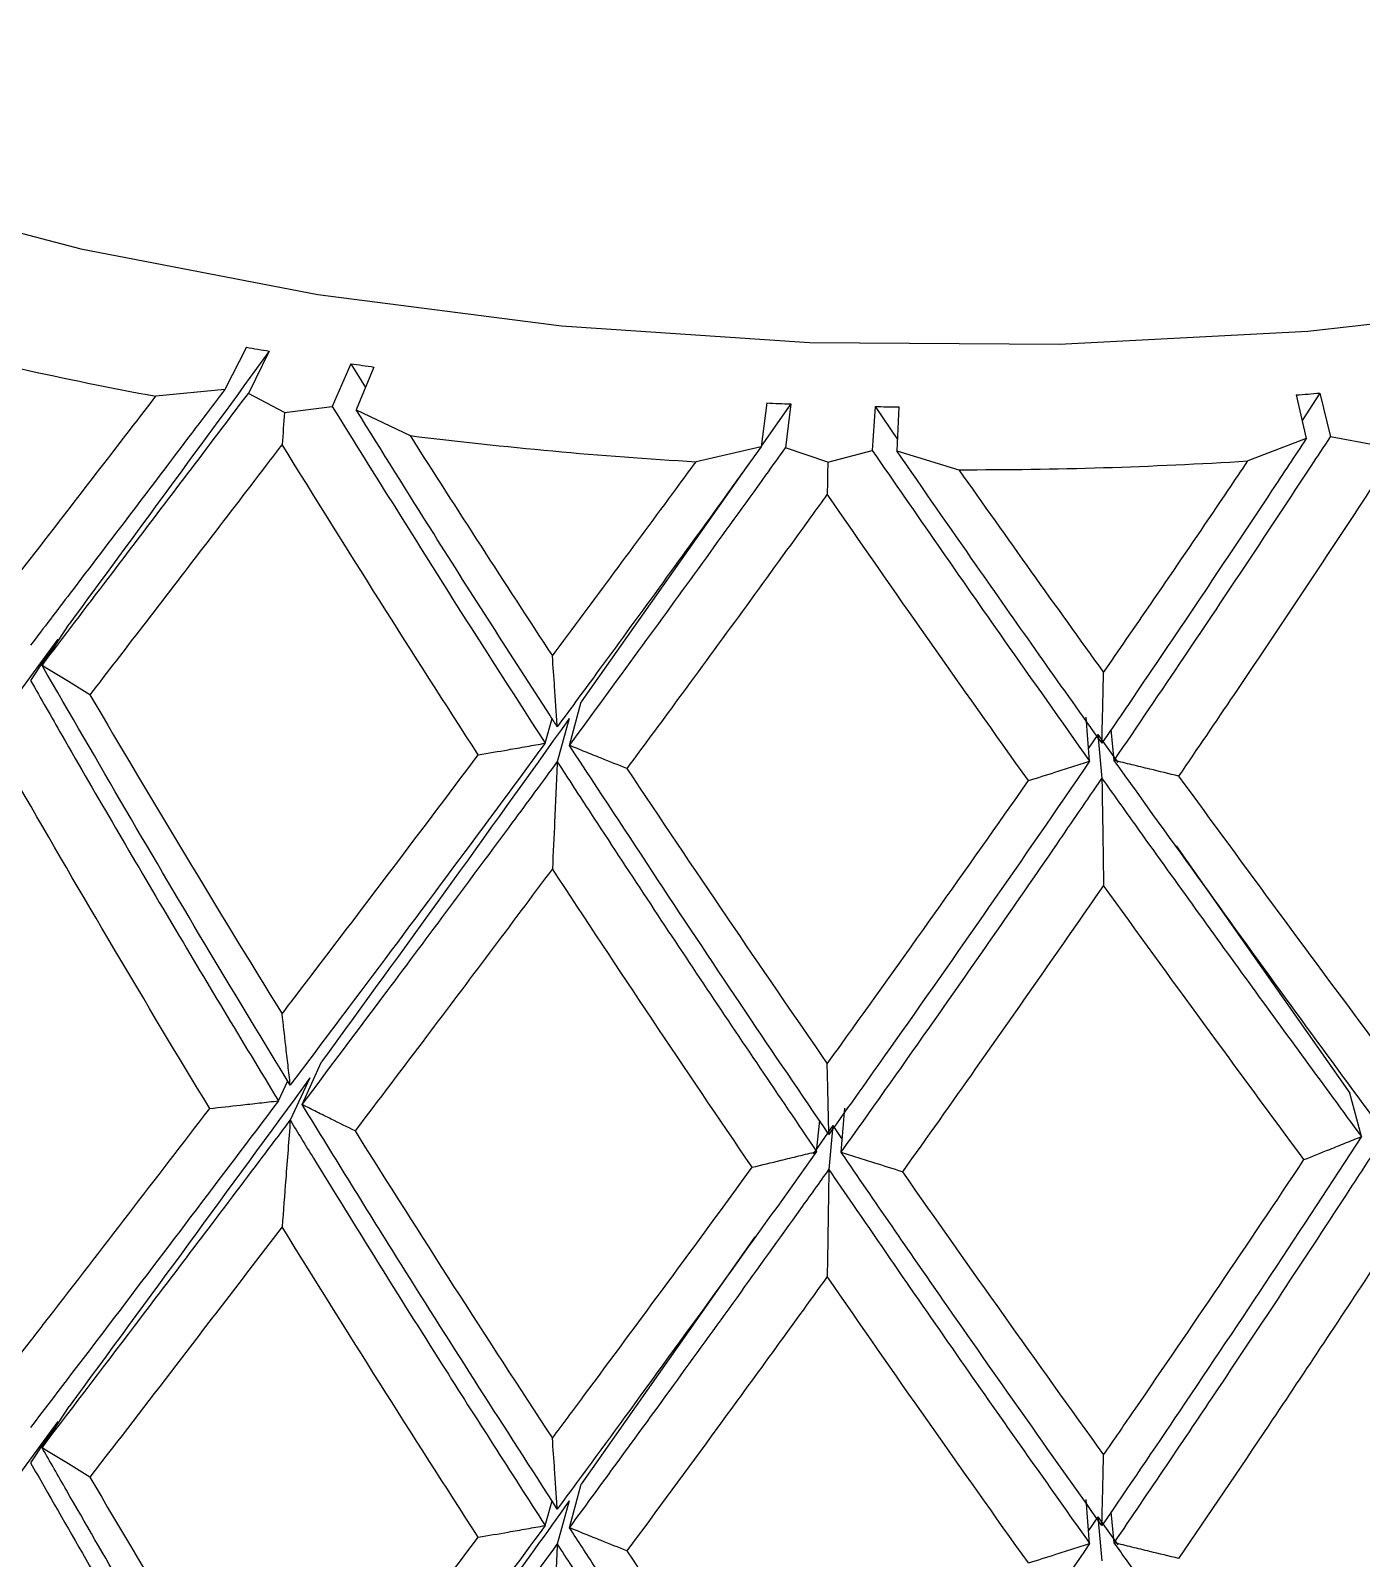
# Model space of a CAD drawing. Extents: x 0 to 8.27, y -9.61 to 0.
# Drawn here: x 2.1043 to 2.166, y -6.379 to -6.3081 of the extents above; entities that cross this region are included whole.
import ezdxf

# ---------------------------------------------------------------- set-up
doc = ezdxf.new("R2010")
doc.units = 0
doc.header["$LTSCALE"] = 0.5
doc.header["$MEASUREMENT"] = 0
doc.layers.add('Dimension', color=10, linetype='CONTINUOUS')
doc.layers.add('Mounting', color=4, linetype='CONTINUOUS')

msp = doc.modelspace()

# ---------------------------------------------------------------- linework, layer by layer
at = {"layer": 'Dimension', "transparency": 16777216}
msp.add_open_spline([(0.3163298756698794, -6.309225411673758), (1.642155090394425, -6.574390454618758), (1.774737611867039, -7.237303061981144), (2.039902654812039, -8.563128276705804), (2.172485176284653, -9.226040884068304), (3.498310391009426, -9.491205927013077)], degree=3, knots=[0, 0, 0, 0, 1, 1, 2, 2, 2, 2], dxfattribs=at)
at = {"layer": 'Mounting', "linetype": 'Continuous', "lineweight": 25, "transparency": 16777216}
for p, q in [((2.11430850395729, -6.322804206231972), (2.113304243364126, -6.324762127659248)), ((2.11537196198671, -6.322982847659425), (2.114399715186181, -6.32494614654717)), ((2.119151814113337, -6.323567529459972), (2.118293353581947, -6.325548429237635)), ((2.119151814113337, -6.323567529459972), (2.119831388293477, -6.324671888025243)), ((2.120227520561883, -6.323719782072082), (2.119401441559802, -6.325705267220307)), ((2.113304274659839, -6.324762133059942), (2.110106157348554, -6.325075340761025)), ((2.116078804888019, -6.325824082843944), (2.114399722159504, -6.324946148136455)), ((2.163017522112312, -6.325014366482826), (2.163479567069515, -6.327038821179819)), ((2.164114903839362, -6.32492785927797), (2.163288212007245, -6.326200397020777)), ((2.164114903839362, -6.32492785927797), (2.16460998362092, -6.326949709560942)), ((2.116078804888019, -6.325824082843944), (2.118293346166155, -6.325548428601103)), ((2.119401410590143, -6.325705261018577), (2.121899786146258, -6.326899623799243)), ((2.138461815955651, -6.325387005535838), (2.138184651427736, -6.327422677923771)), ((2.139566373056567, -6.325434101813748), (2.138189171570701, -6.327389479120704)), ((2.139566373056567, -6.325434101813748), (2.13932245944963, -6.327471191700731)), ((2.143474201036696, -6.325552330675627), (2.143347926202722, -6.327592979649232)), ((2.143474201036696, -6.325552330675627), (2.144512562031395, -6.327080257606546)), ((2.144581234897913, -6.325572144682262), (2.14448828541228, -6.327613392236451)), ((2.16347959946458, -6.327038818765338), (2.160778649066032, -6.328075879186478)), ((2.166762468048063, -6.327357487606939), (2.164609991111064, -6.326949709375405)), ((2.138184683984463, -6.32742267945013), (2.135169255788668, -6.328112896407895)), ((2.141281046336843, -6.328128410575339), (2.139322466842913, -6.327471192418209)), ((2.141281046336843, -6.328128410575339), (2.143347918719627, -6.327592979916624)), ((2.144488252886021, -6.327613389887453), (2.147362185844912, -6.328481785788533)), ((2.137605765831921, -6.32821780987296), (2.129834980275945, -6.339250921505929)), ((2.104826135986485, -6.337555244690286), (2.106079013244397, -6.335644187447194)), ((2.105560539604966, -6.336348101236915), (2.101725323770751, -6.34155478862521)), ((2.105561624158526, -6.336346769825802), (2.104293089321544, -6.338254501398062)), ((2.129298174976356, -6.341269397738067), (2.129835401524559, -6.339249725260053)), ((2.128171313177944, -6.341166369924046), (2.128494312000129, -6.340023961151012)), ((2.12928827386574, -6.340016897600314), (2.128734534144058, -6.342035196380372)), ((2.153433760304068, -6.341999609496717), (2.153265174867528, -6.339958578221392)), ((2.153818239087485, -6.340760501650259), (2.153384328606506, -6.341401149432606)), ((2.153818245539895, -6.340759036365846), (2.15400350201682, -6.342799693008025)), ((2.153818529164909, -6.340760492874089), (2.15473698430489, -6.342067958619275)), ((2.154573103207412, -6.341965134471359), (2.154431003840244, -6.34052937301356)), ((2.157449671745979, -6.34592960166696), (2.16550277929079, -6.357393593533622)), ((2.116893554014695, -6.357924960071038), (2.11779411815516, -6.355947491232193)), ((2.115791503725831, -6.357754532694791), (2.116228163905106, -6.356831191836356)), ((2.117258878482716, -6.356682016962161), (2.116342190383392, -6.35865699134694)), ((2.166039660718724, -6.359411884124476), (2.165502076085176, -6.357390865300196)), ((2.14190405659312, -6.360142051200448), (2.142072750652204, -6.358099704710291)), ((2.141519478561548, -6.358902974025106), (2.140600994771575, -6.36021048093459)), ((2.140764708878777, -6.360107621507716), (2.140907111825271, -6.35866879261004)), ((2.141519678480307, -6.358900264178821), (2.141334314423119, -6.360942106000827)), ((2.141519390256661, -6.358902971353466), (2.141953465823207, -6.359543863116066)), ((2.137896827848834, -6.364059995727182), (2.129835065742526, -6.375536311120975)), ((2.104826112950121, -6.373840307150651), (2.106078684425682, -6.371929716175707)), ((2.105560767776495, -6.372633300965724), (2.10171665517575, -6.377852066644088)), ((2.105561155810591, -6.372632512818647), (2.104293072524996, -6.374539565453112)), ((2.129298165098334, -6.377554462195455), (2.129835260529006, -6.375535282494745)), ((2.15343376065627, -6.37828464108167), (2.153265219112853, -6.376244141060447)), ((2.128171311987188, -6.377451401458124), (2.12849479603139, -6.376307276465461)), ((2.129288069422927, -6.376302681415034), (2.128734526812167, -6.378320261899368)), ((2.154573106919742, -6.37825019930289), (2.154430701829114, -6.37681134875799)), ((2.15381848315721, -6.377045643432091), (2.153384363579534, -6.377686600172062)), ((2.153818285095184, -6.377045649424296), (2.154735154052304, -6.378350857538514)), ((2.153818313937307, -6.377044828435139), (2.154003504469728, -6.379084758823062))]:
    msp.add_line(p, q, dxfattribs=at)
at = {"layer": 'Mounting', "linetype": 'Continuous', "lineweight": 25, "transparency": 16777216, "flags": 128}
msp.add_lwpolyline([(2.068119396384162, -6.303687218876227), (2.076720378933686, -6.308165665652943), (2.086073433554674, -6.312109845018817), (2.096079415541425, -6.315477947691299), (2.106632258995631, -6.31823427094411), (2.117620101151459, -6.320349597065267), (2.128926468148364, -6.321801503071462), (2.140431509684021, -6.322574598397971), (2.152013269455637, -6.322660688041871), (2.163548977928457, -6.322058859431699), (2.174916353722864, -6.320775492100317), (2.185994899827818, -6.318824190060688), (2.196667180898402, -6.316225637599921), (2.206820068100313, -6.313007380020501), (2.216345938303647, -6.309203531653445), (2.225143814914389, -6.304854414237745), (2.233120438251461, -6.300006129499813), (2.2401912541238, -6.294710070464014), (2.246281310123749, -6.289022376673749), (2.251326050142524, -6.283003339097938), (2.255271998681309, -6.276716761032496), (2.25807732770383, -6.270229281768586), (2.259712300024347, -6.263609670200474), (2.260168909267549, -6.257764262586186)], dxfattribs=at)
at = {"layer": 'Mounting', "linetype": 'Continuous', "lineweight": 25, "transparency": 16777216}
for centre, radius, start, end in [((2.14392914072252, -6.142754881795831), 0.1854312376719492, 255.5200272517997, 259.4903133633817), ((2.145960357682014, -6.137634446898339), 0.1878554753417816, 260.2999377327566, 260.6288365346421), ((2.146611200376327, -6.133435643564319), 0.1921045338563941, 261.7820034980775, 262.1060344077771), ((2.147862888087246, -6.125767569043767), 0.1998222941069857, 274.3495202176523, 274.6651530685469), ((2.147637627105468, -6.123161361484442), 0.2024337092044073, 267.4020362081748, 267.7149487203491), ((2.14766658906521, -6.122253861596384), 0.2033416918572226, 268.8186231807109, 269.1306034961767), ((2.147364325468033, -6.121566130030594), 0.2069064676696747, 262.9305293171529, 266.6210277657175), ((2.147677934828351, -6.11698759579803), 0.2114944255391573, 269.9144606730427, 273.5513772085331)]:
    msp.add_arc(centre, radius, start, end, dxfattribs=at)
for points in [[(2.11537196198671, -6.322982847659425), (2.112232945409886, -6.327278614055892), (2.109131944839845, -6.331498058144909), (2.106079100295318, -6.335644069225047)], [(2.116078814084375, -6.325824086088851), (2.11604063824845, -6.326318006446847), (2.116002225666961, -6.32681221908819), (2.115963576175517, -6.327306719790833)], [(2.125067000289135, -6.341709279254694), (2.122007683373539, -6.33697538836315), (2.118970269239497, -6.332174149226141), (2.115963575616178, -6.327306719855237)], [(2.121899786077819, -6.326899623460683), (2.124089958587064, -6.3303401179462), (2.12629306201822, -6.333745919443793), (2.128505782068913, -6.337116670865719)], [(2.141281056941779, -6.328128412618746), (2.141273337382898, -6.328625117697406), (2.1412655699514, -6.329122132328727), (2.141257754614315, -6.329619452302715)], [(2.147362185719857, -6.328481785461797), (2.149602480303628, -6.331653459657325), (2.151842928466721, -6.334789646957795), (2.154080159725908, -6.337890395877359)], [(2.150592820798209, -6.342903249296448), (2.147480949319942, -6.338543797627487), (2.144366246346834, -6.334115840555221), (2.14125775398017, -6.329619452439481)], [(2.107044615709327, -6.338921493491618), (2.109981131293097, -6.343919595997697), (2.112957007312815, -6.348853055174054), (2.115963605236828, -6.353720328859815)], [(2.129288274076742, -6.340016897304615), (2.125419931210871, -6.345437761304531), (2.121582235173463, -6.350747041699371), (2.117794098451867, -6.355947518281248)], [(2.131960251032268, -6.342339516945792), (2.135047211763293, -6.346972142716361), (2.138149391344285, -6.351536813538239), (2.141257784603766, -6.356033057788743)], [(2.15756243009875, -6.342692352637975), (2.160664920979997, -6.346949431058299), (2.163757823989016, -6.351138212868072), (2.166832160882421, -6.355259317595475)], [(2.112605710351289, -6.358107074483762), (2.10962330312006, -6.353190579687514), (2.106674870867863, -6.348208432410267), (2.103768972341157, -6.34316231621289)], [(2.137775499376602, -6.360834833964297), (2.13467302997762, -6.356287541391218), (2.13158014820894, -6.351671953158977), (2.128505832127047, -6.346988688776598)], [(2.16337767788761, -6.360481984843197), (2.160290739121336, -6.356310236984307), (2.157188581610825, -6.352070535136129), (2.154080210338378, -6.347762407679959)], [(2.117258878395859, -6.356682017081589), (2.113475367395239, -6.361872364731987), (2.109742309296706, -6.366954034553821), (2.106078617896372, -6.371929806531277)], [(2.119347106825643, -6.359149877230031), (2.122375435507792, -6.363967523130547), (2.125431204361774, -6.368718504628639), (2.128505542927741, -6.373401809276849)], [(2.144745142245682, -6.361045714140111), (2.147856916715881, -6.365490806927134), (2.150971522364188, -6.369867398585932), (2.154079917935377, -6.374175563469173)], [(2.125066730986617, -6.377994365251418), (2.122007474943956, -6.373260562614853), (2.118970121090314, -6.368459414385818), (2.115963486636218, -6.363592078516028)], [(2.150592546869319, -6.379188368253942), (2.147480735836979, -6.374828997478851), (2.14436609368542, -6.370401123966751), (2.14125766198751, -6.365904822080886)], [(2.107044373428579, -6.375206583824642), (2.109980964063851, -6.380204821309114), (2.112956917440187, -6.385138412110329), (2.115963594348131, -6.390005813940085)], [(2.131959996338963, -6.378624637432885), (2.135047037404519, -6.383257388753798), (2.138149298367324, -6.387822181568929), (2.141257773346496, -6.392318544212792)]]:
    msp.add_open_spline(points, degree=3, dxfattribs=at)
for points, knots in [([(2.10376883423416, -6.333290319603513), (2.105573056047177, -6.330956694413196), (2.107395665029543, -6.328596220521824), (2.109524027723381, -6.325831856481152), (2.109814926975076, -6.325453896690981), (2.110106155628245, -6.325075342997131)], [0.001208963695116868, 0.001208963695116868, 0.001208963695116868, 0.001208963695116868, 0.001503074287481274, 0.001503074287481274, 0.001549572798624512, 0.001549572798624512, 0.001549572798624512, 0.001549572798624512]), ([(2.113304273324928, -6.324762135053781), (2.112788577864393, -6.325443801539215), (2.112273830687599, -6.326123547758918), (2.109868827068766, -6.329297194065013), (2.107992805600787, -6.331764683320834), (2.105519428888073, -6.33501258349235), (2.104905275851678, -6.335818541655946), (2.104293147048537, -6.336621457791743)], [0.001172730824359651, 0.001172730824359651, 0.001172730824359651, 0.001172730824359651, 0.001255462206260106, 0.001255462206260106, 0.001560036396495508, 0.001560036396495508, 0.001661073516207033, 0.001661073516207033, 0.001661073516207033, 0.001661073516207033]), ([(2.104826136560604, -6.337555286974172), (2.105841748656047, -6.336222825838085), (2.106862185528115, -6.334882906112732), (2.109752558054169, -6.331082690203282), (2.111633239537895, -6.328604791980744), (2.113817719118259, -6.325716308115823), (2.114108570428442, -6.325331537142453), (2.114399720398268, -6.324946150468001)], [0.005047594040414502, 0.005047594040414502, 0.005047594040414502, 0.005047594040414502, 0.005214926679320327, 0.005214926679320327, 0.005519500869555729, 0.005519500869555729, 0.005566222870637731, 0.005566222870637731, 0.005566222870637731, 0.005566222870637731]), ([(2.118293353404823, -6.325548429646567), (2.12027343415204, -6.328731206684431), (2.123546644782181, -6.333992557590243), (2.126861671635396, -6.339134841355637), (2.12817132163056, -6.341166376002768)], [0, 0, 0, 0, 0.6049353283685179, 1, 1, 1, 1]), ([(2.128734531932167, -6.340402107456832), (2.128621663268603, -6.340228122673004), (2.126701461350166, -6.337268169882229), (2.123578743540037, -6.332397825711375), (2.120598400475245, -6.327622942464806), (2.119401442310135, -6.325705265416779)], [0, 0, 0, 0, 0.0360230610651113, 0.612849915884566, 0.9999999999999999, 0.9999999999999999, 0.9999999999999999, 0.9999999999999999]), ([(2.115963576175517, -6.327306719790833), (2.115718276557999, -6.32762793360893), (2.115473177672555, -6.327948712507457), (2.113301693547982, -6.33078934479493), (2.111387620061322, -6.333282821501363), (2.108670875086062, -6.336812337773146), (2.107856272571297, -6.337869293269584), (2.107044462137054, -6.338921566112269)], [0.005083892301324369, 0.005083892301324369, 0.005083892301324369, 0.005083892301324369, 0.005122606385453741, 0.005122606385453741, 0.005427180575689142, 0.005427180575689142, 0.005558214953685101, 0.005558214953685101, 0.005558214953685101, 0.005558214953685101]), ([(2.163479598048269, -6.327038821096714), (2.162946378840815, -6.327849196010781), (2.16241261946854, -6.328657600580406), (2.159911645712072, -6.332433241174833), (2.157940064596659, -6.335372855473558), (2.155312980058142, -6.339246614328424), (2.154658352578252, -6.3402082598435), (2.15400357020664, -6.34116663395087)], [0.001172730824359651, 0.001172730824359651, 0.001172730824359651, 0.001172730824359651, 0.001255462206260106, 0.001255462206260106, 0.001560036396495508, 0.001560036396495508, 0.001661073516207025, 0.001661073516207025, 0.001661073516207025, 0.001661073516207025]), ([(2.154573119309788, -6.341965174708882), (2.155657265987628, -6.340375059961438), (2.156740208811215, -6.338777042314625), (2.159789826396917, -6.334247952248965), (2.161753290537462, -6.331298353174127), (2.164010150822122, -6.327864888966467), (2.164310156745813, -6.327407616093403), (2.164609989297077, -6.326949712145726)], [0.005047594040414509, 0.005047594040414509, 0.005047594040414509, 0.005047594040414509, 0.005214926679320327, 0.005214926679320327, 0.005519500869555729, 0.005519500869555729, 0.00556622287063773, 0.00556622287063773, 0.00556622287063773, 0.00556622287063773]), ([(2.138184682578384, -6.327422681610294), (2.137648508555429, -6.328168170680037), (2.137112543150778, -6.328911669288622), (2.134604753236744, -6.332383401226473), (2.132637973079881, -6.335084053944563), (2.130030768784962, -6.338640220317068), (2.129382205871224, -6.339522794255224), (2.128734598508998, -6.340402145366049)], [0.001172730824359652, 0.001172730824359652, 0.001172730824359652, 0.001172730824359652, 0.001255462206260106, 0.001255462206260106, 0.001560036396495508, 0.001560036396495508, 0.001661073516207056, 0.001661073516207056, 0.001661073516207056, 0.001661073516207056]), ([(2.129298183501049, -6.34126943946989), (2.130371517817565, -6.33981023070907), (2.131446703042201, -6.338343158309264), (2.134483049554518, -6.334183336449307), (2.136448062616608, -6.331472099235263), (2.138718343636327, -6.328313321062517), (2.139020372304202, -6.327892576869196), (2.139322465015283, -6.327471194967636)], [0.005047594040414487, 0.005047594040414487, 0.005047594040414487, 0.005047594040414487, 0.005214926679320327, 0.005214926679320327, 0.005519500869555729, 0.005519500869555729, 0.005566222870637729, 0.005566222870637729, 0.005566222870637729, 0.005566222870637729]), ([(2.143347926176574, -6.327592980070442), (2.14538223251472, -6.330532182632332), (2.148745081802389, -6.335390888057638), (2.152105990695162, -6.34012810686135), (2.153433767063433, -6.341999614652529)], [0, 0, 0, 0, 0.604935328368545, 1, 1, 1, 1]), ([(2.15400350275624, -6.341166604173729), (2.15388936045926, -6.341006393367017), (2.151947490581705, -6.338280773263698), (2.148774668404229, -6.33379241339599), (2.145716499776171, -6.329383919162062), (2.144488285496863, -6.327613390382332)], [0, 0, 0, 0, 0.03602306106505709, 0.6128499158845444, 1, 1, 1, 1]), ([(2.154080064086628, -6.337890445963232), (2.156010011064353, -6.335098614769883), (2.157939660801475, -6.332277715127582), (2.1601700800895, -6.328978501115834), (2.160474436613612, -6.328527499697081), (2.16077864726887, -6.32807588185414)], [0.001208963695116868, 0.001208963695116868, 0.001208963695116868, 0.001208963695116868, 0.00150307428748128, 0.00150307428748128, 0.001549572798624519, 0.001549572798624519, 0.001549572798624519, 0.001549572798624519]), ([(2.128505686771149, -6.337116709366448), (2.130414482942541, -6.334557795385869), (2.132332526148247, -6.331970355988453), (2.134560606030362, -6.328941663123707), (2.134864883102381, -6.328527590781839), (2.135169253990824, -6.328112898857391)], [0.001208963695116872, 0.001208963695116872, 0.001208963695116872, 0.001208963695116872, 0.0015030742874813, 0.0015030742874813, 0.001549572798624534, 0.001549572798624534, 0.001549572798624534, 0.001549572798624534]), ([(2.16683213127564, -6.328845715725485), (2.166581305190419, -6.329227807288525), (2.166330351683399, -6.32960945493641), (2.164104043249125, -6.332989724038036), (2.162121033397597, -6.335961397387329), (2.159276698351022, -6.340173293163552), (2.158419961271164, -6.341435332542908), (2.157562265691212, -6.342692464276745)], [0.005083892301324364, 0.005083892301324364, 0.005083892301324364, 0.005083892301324364, 0.005122606385453726, 0.005122606385453726, 0.005427180575689128, 0.005427180575689128, 0.005558214953685091, 0.005558214953685091, 0.005558214953685091, 0.005558214953685091]), ([(2.141257754614315, -6.329619452302715), (2.141004149891359, -6.32997093733308), (2.140750582642312, -6.330321972990525), (2.138502561712102, -6.333430760442063), (2.13651048846279, -6.336161244099792), (2.133667829534005, -6.340028079335518), (2.132813490376265, -6.341186298507971), (2.131960088490558, -6.342339608746776)], [0.005083892301324338, 0.005083892301324338, 0.005083892301324338, 0.005083892301324338, 0.005122606385453675, 0.005122606385453675, 0.005427180575689076, 0.005427180575689076, 0.005558214953685066, 0.005558214953685066, 0.005558214953685066, 0.005558214953685066]), ([(2.128734531831668, -6.340402235903746), (2.128713857799511, -6.340096915501924), (2.128693063700183, -6.339792209823933), (2.128672149078938, -6.339488124565143), (2.128651234457237, -6.339184039302033), (2.128630199256548, -6.338880573625708), (2.128609043027126, -6.33857773325132), (2.128574906874945, -6.33808909206288), (2.128540455545789, -6.337602075350894), (2.12850568676933, -6.337116709368836)], [0, 0, 0, 0, 3.69244921576141e-05, 3.69244921576141e-05, 3.69244921576141e-05, 7.384898518655442e-05, 7.384898518655442e-05, 7.384898518655442e-05, 0.0001334277934832271, 0.0001334277934832271, 0.0001334277934832271, 0.0001334277934832271]), ([(2.107044414128922, -6.338921536855985), (2.106711168274813, -6.338718451484844), (2.106378751472874, -6.338514911240615), (2.106047169695756, -6.338310919300959), (2.105843027162535, -6.338185329072068), (2.105639200571176, -6.338059567285079), (2.105435691309793, -6.337933634687026), (2.105232180328102, -6.337807701024637), (2.105028986251881, -6.337681596281975), (2.104826110465382, -6.337555321210395)], [0, 0, 0, 0, 3.692454476569198e-05, 3.692454476569198e-05, 3.692454476569198e-05, 5.965757049893278e-05, 5.965757049893278e-05, 5.965757049893278e-05, 8.239078838353649e-05, 8.239078838353649e-05, 8.239078838353649e-05, 8.239078838353649e-05]), ([(2.11634217518278, -6.35702399395165), (2.115101966371157, -6.354984618390169), (2.111212323582748, -6.348588564457366), (2.107413614827209, -6.342025598449133), (2.10482612065536, -6.33755522775504)], [0, 0, 0, 0, 0.3188490251917316, 1, 1, 1, 1]), ([(2.154003502790346, -6.341166732624735), (2.154010419394325, -6.340862246960107), (2.154017376167502, -6.340558380867257), (2.154024373261763, -6.340255140059746), (2.154031370356023, -6.339951899247914), (2.154038407790921, -6.339649282891507), (2.154045485716523, -6.339347296723524), (2.154056906141903, -6.338860033820531), (2.154068432011599, -6.338374408119641), (2.154080064084809, -6.337890445965847)], [0, 0, 0, 0, 3.692449215762437e-05, 3.692449215762437e-05, 3.692449215762437e-05, 7.384898518656923e-05, 7.384898518656923e-05, 7.384898518656923e-05, 0.0001334277934832172, 0.0001334277934832172, 0.0001334277934832172, 0.0001334277934832172]), ([(2.104293103687695, -6.338254526608232), (2.104776945211341, -6.339101058396515), (2.106906920110276, -6.342827674184598), (2.110721220785052, -6.349365924270607), (2.114102586993994, -6.354960231717307), (2.115791522219268, -6.357754493658824)], [0, 0, 0, 0, 0.1282478010224002, 0.5645745223552737, 1, 1, 1, 1]), ([(2.128171401460094, -6.341166397661134), (2.125105079264102, -6.345324751254275), (2.122060660025426, -6.349410978700341), (2.118141662739816, -6.354633503800748), (2.117240535208765, -6.355831725837554), (2.116342190848144, -6.357023960590247)], [0.001690375394320837, 0.001690375394320837, 0.001690375394320837, 0.001690375394320837, 0.002169184776966312, 0.002169184776966312, 0.002312692357560949, 0.002312692357560949, 0.002312692357560949, 0.002312692357560949]), ([(2.125066908241678, -6.341709324302876), (2.125531404773, -6.341629636736336), (2.125995576923941, -6.34154931587954), (2.126459416774395, -6.341468362760956), (2.126744985670456, -6.341418522945212), (2.127030429402538, -6.341368443339483), (2.12731574612323, -6.341318124190245), (2.127601065255448, -6.341267804615761), (2.127886257976996, -6.341217245387263), (2.12817132244092, -6.341166446756226)], [0, 0, 0, 0, 3.692454476569208e-05, 3.692454476569208e-05, 3.692454476569208e-05, 5.965757049893443e-05, 5.965757049893443e-05, 5.965757049893443e-05, 8.239078838353608e-05, 8.239078838353608e-05, 8.239078838353608e-05, 8.239078838353608e-05]), ([(2.13196003099435, -6.342339585892084), (2.131560925211687, -6.342180936237348), (2.13116246669594, -6.342021742133277), (2.130764662432483, -6.341862005971386), (2.130519749184458, -6.341763662374198), (2.130275083245323, -6.341665113043511), (2.130030666240799, -6.341566358543439), (2.129786247170813, -6.341467603208621), (2.12954207652362, -6.341368642492164), (2.129298155922896, -6.341269476962786)], [0, 0, 0, 0, 3.692454476569119e-05, 3.692454476569119e-05, 3.692454476569119e-05, 5.96575704989314e-05, 5.96575704989314e-05, 5.96575704989314e-05, 8.239078838353412e-05, 8.239078838353412e-05, 8.239078838353412e-05, 8.239078838353412e-05]), ([(2.141334311349254, -6.359309109714438), (2.140049897777743, -6.357422916584134), (2.136021616459601, -6.351507285733071), (2.13202229938949, -6.3454174679324), (2.12929816066864, -6.341269382601119)], [0, 0, 0, 0, 0.3188490251917189, 1, 1, 1, 1]), ([(2.115963576243502, -6.353720338524788), (2.116165259426879, -6.353456244390934), (2.116367083384347, -6.353191849127022), (2.119376592160023, -6.34924750759739), (2.122211157246483, -6.345509300912674), (2.125066908242133, -6.34170932430208)], [0.001726681020851319, 0.001726681020851319, 0.001726681020851319, 0.001726681020851319, 0.001758512829247889, 0.001758512829247889, 0.002201016585362882, 0.002201016585362882, 0.002201016585362882, 0.002201016585362882]), ([(2.116893554124061, -6.35792495996963), (2.118203439277494, -6.356185162288504), (2.119519319781801, -6.354432390380332), (2.122772063845758, -6.350084670242488), (2.124713516098808, -6.347476665889864), (2.127351425410524, -6.343911015415181), (2.12804257803802, -6.342974763156228), (2.128734528778722, -6.342035245130198)], [0.004397359505161821, 0.004397359505161821, 0.004397359505161821, 0.004397359505161821, 0.004605778298849525, 0.004605778298849525, 0.004910352489084926, 0.004910352489084926, 0.005018293860850956, 0.005018293860850956, 0.005018293860850956, 0.005018293860850956]), ([(2.128734528778949, -6.342035245130027), (2.128713854218148, -6.34249127421662), (2.128693059494452, -6.342947564037893), (2.128672144170849, -6.343404112168734), (2.128651228847019, -6.343860660305715), (2.128630192865984, -6.344317468003617), (2.12860903579778, -6.344774532778267), (2.128574902258805, -6.345511933545247), (2.128540453346631, -6.346250007775659), (2.128505687280239, -6.346988744733942)], [0, 0, 0, 0, 3.69244922329034e-05, 3.69244922329034e-05, 3.69244922329034e-05, 7.384898531217025e-05, 7.384898531217025e-05, 7.384898531217025e-05, 0.0001334208711571296, 0.0001334208711571296, 0.0001334208711571296, 0.0001334208711571296]), ([(2.128734549342624, -6.342035219796564), (2.129245948233319, -6.342821364991089), (2.131497236614649, -6.34628214594931), (2.135502944533044, -6.352345914015011), (2.13901199936592, -6.357522142522377), (2.140764712899198, -6.360107581105574)], [0, 0, 0, 0, 0.1282478010223874, 0.5645745223552675, 1, 1, 1, 1]), ([(2.153433850524124, -6.341999626403201), (2.150330474873016, -6.346532328779283), (2.147224077208165, -6.35099175939984), (2.143192404718974, -6.356696694438021), (2.142263074627152, -6.358005980193063), (2.141334314632985, -6.359309075203207)], [0.00169037539432081, 0.00169037539432081, 0.00169037539432081, 0.00169037539432081, 0.002169184776966312, 0.002169184776966312, 0.002312692357560919, 0.002312692357560919, 0.002312692357560919, 0.002312692357560919]), ([(2.150592719365449, -6.34290330608416), (2.151018365427461, -6.342769608774454), (2.151443466272411, -6.342635330937519), (2.151868014521114, -6.342500474530304), (2.152129393043396, -6.342417448470194), (2.152390562834142, -6.342334202879321), (2.152651522174409, -6.342250738220621), (2.152912483720428, -6.342167272856493), (2.153173235363482, -6.342083588244343), (2.153433775386674, -6.341999684851764)], [0, 0, 0, 0, 3.692454476569259e-05, 3.692454476569259e-05, 3.692454476569259e-05, 5.965757049893181e-05, 5.965757049893181e-05, 5.965757049893181e-05, 8.239078838353498e-05, 8.239078838353498e-05, 8.239078838353498e-05, 8.239078838353498e-05]), ([(2.166603299841626, -6.358544612462872), (2.165330816546629, -6.356813560030609), (2.161339951922145, -6.351384493935022), (2.157314815884291, -6.345781562904101), (2.154573090548382, -6.341965120970706)], [0, 0, 0, 0, 0.3188490251917014, 1, 1, 1, 1]), ([(2.157562201220088, -6.342692448822383), (2.157114678346232, -6.342585168686007), (2.156667592666253, -6.3424772783004), (2.156220951871745, -6.342368779166229), (2.155945971792988, -6.342301980296035), (2.15567115958126, -6.342234950501386), (2.155396517030312, -6.342167690138915), (2.155121872157878, -6.342100429207839), (2.15484739636824, -6.342032937562855), (2.154573091453784, -6.341965215565317)], [0, 0, 0, 0, 3.692454476569166e-05, 3.692454476569166e-05, 3.692454476569166e-05, 5.965757049893323e-05, 5.965757049893323e-05, 5.965757049893323e-05, 8.239078838353692e-05, 8.239078838353692e-05, 8.239078838353692e-05, 8.239078838353692e-05]), ([(2.141257754628185, -6.356033071031781), (2.141466266277547, -6.355744088169097), (2.141674808558236, -6.355454793776282), (2.144782786703871, -6.351139271381605), (2.14768790757941, -6.34705280704997), (2.150592719366358, -6.342903306083251)], [0.0017266810208513, 0.0017266810208513, 0.0017266810208513, 0.0017266810208513, 0.001758512829247849, 0.001758512829247849, 0.002201016585362861, 0.002201016585362861, 0.002201016585362861, 0.002201016585362861]), ([(2.141904056644506, -6.360142051089262), (2.143256917206344, -6.358240690290692), (2.144611082326463, -6.35632591234036), (2.147946469934794, -6.351578454786583), (2.149926877076922, -6.348732490111153), (2.152603799329626, -6.344844360193058), (2.153303888188674, -6.343823693823303), (2.154003503811481, -6.342799741974538)], [0.004397359505161841, 0.004397359505161841, 0.004397359505161841, 0.004397359505161841, 0.004605778298849525, 0.004605778298849525, 0.004910352489084926, 0.004910352489084926, 0.005018293860850977, 0.005018293860850977, 0.005018293860850977, 0.005018293860850977]), ([(2.154003503811708, -6.342799741974311), (2.154010420592357, -6.343256605819413), (2.15401737757449, -6.343713735251065), (2.154024374903628, -6.344171127861493), (2.154031372232993, -6.344628520478174), (2.154038409928688, -6.345086177527484), (2.154045488134869, -6.345544096542419), (2.154056907686225, -6.34628287548923), (2.15406843274738, -6.347022340633195), (2.154080063914051, -6.347762481310376)], [0, 0, 0, 0, 3.692449223290032e-05, 3.692449223290032e-05, 3.692449223290032e-05, 7.384898531215999e-05, 7.384898531215999e-05, 7.384898531215999e-05, 0.0001334208711571132, 0.0001334208711571132, 0.0001334208711571132, 0.0001334208711571132]), ([(2.154003517383643, -6.342799714569644), (2.154520123055789, -6.343523485193138), (2.156794332814542, -6.346709679816165), (2.160816379318675, -6.352286360803525), (2.164299760241164, -6.357038320589815), (2.166039650090369, -6.359411844123308)], [0, 0, 0, 0, 0.128247801022409, 0.5645745223552834, 1, 1, 1, 1]), ([(2.128505687280011, -6.346988744734169), (2.126551716921057, -6.349608000954611), (2.124603073520319, -6.352202779517818), (2.121554497407232, -6.356239986672783), (2.120448915599553, -6.357699462257294), (2.119347160529031, -6.359149860905625)], [0.004433607830142754, 0.004433607830142754, 0.004433607830142754, 0.004433607830142754, 0.004734635524149126, 0.004734635524149126, 0.004906805992855897, 0.004906805992855897, 0.004906805992855897, 0.004906805992855897]), ([(2.154080063913824, -6.347762481310603), (2.152104448953168, -6.350620166627316), (2.150124123419317, -6.353453336887462), (2.147010001574216, -6.357864468104474), (2.145877311554813, -6.359459751690444), (2.144745197670744, -6.361045691194356)], [0.004433607830142783, 0.004433607830142783, 0.004433607830142783, 0.004433607830142783, 0.004734635524149191, 0.004734635524149191, 0.004906805992855933, 0.004906805992855933, 0.004906805992855933, 0.004906805992855933]), ([(2.116342190708764, -6.357023960775216), (2.116307984391796, -6.356716984207985), (2.116273579312491, -6.356410613071482), (2.116238974715287, -6.35610485303885), (2.116204370117629, -6.355799093001899), (2.116169565907029, -6.35549394323106), (2.116134561337475, -6.35518940941801), (2.116078089137062, -6.354698110861925), (2.116021095131799, -6.354208412568418), (2.115963576243274, -6.353720338525243)], [0, 0, 0, 0, 3.692449221524216e-05, 3.692449221524216e-05, 3.692449221524216e-05, 7.384898530532019e-05, 7.384898530532019e-05, 7.384898530532019e-05, 0.0001334186949998968, 0.0001334186949998968, 0.0001334186949998968, 0.0001334186949998968]), ([(2.14133431448883, -6.359309075405399), (2.141327397608819, -6.359004594003856), (2.141320440536873, -6.358700732531695), (2.141313443120197, -6.358397496717309), (2.14130644570352, -6.35809426089849), (2.141299407923015, -6.35779164990651), (2.141292329627703, -6.357489669487386), (2.14128091034965, -6.357002490272855), (2.141269385557479, -6.356516949383597), (2.141257754627958, -6.356033071032122)], [0, 0, 0, 0, 3.692449221522777e-05, 3.692449221522777e-05, 3.692449221522777e-05, 7.384898530530542e-05, 7.384898530530542e-05, 7.384898530530542e-05, 0.0001334186950004531, 0.0001334186950004531, 0.0001334186950004531, 0.0001334186950004531]), ([(2.115791454837307, -6.357754583413445), (2.113063765034184, -6.36137182157136), (2.110362143692981, -6.364933938110077), (2.106553045926574, -6.369940925921519), (2.10542003543398, -6.371428270373251), (2.104293078906466, -6.372906440666718)], [0.002342037124112524, 0.002342037124112524, 0.002342037124112524, 0.002342037124112524, 0.002778333157437115, 0.002778333157437115, 0.002964365970982167, 0.002964365970982167, 0.002964365970982167, 0.002964365970982167]), ([(2.112605725261545, -6.35810707024131), (2.113082106680139, -6.358055848012093), (2.113558280080923, -6.358003976846355), (2.114034237402137, -6.357951457270694), (2.11432728110978, -6.357919121322645), (2.114620243718917, -6.357886539489861), (2.11491312334735, -6.357853711904106), (2.115206005451654, -6.357820884040954), (2.115498805193027, -6.357787810351276), (2.115791520689271, -6.357754490970585)], [0, 0, 0, 0, 3.692454477463269e-05, 3.692454477463269e-05, 3.692454477463269e-05, 5.965869829542774e-05, 5.965869829542774e-05, 5.965869829542774e-05, 8.239304400995511e-05, 8.239304400995511e-05, 8.239304400995511e-05, 8.239304400995511e-05]), ([(2.103768836213447, -6.369575362759512), (2.104225226234774, -6.368985102600838), (2.104682608022102, -6.368393341659832), (2.107602587788477, -6.364613772126283), (2.110092167610645, -6.361383624332341), (2.112605729449768, -6.358107069790542)], [0.002378381747722617, 0.002378381747722617, 0.002378381747722617, 0.002378381747722617, 0.002452851256914975, 0.002452851256914975, 0.002852802666629473, 0.002852802666629473, 0.002852802666629473, 0.002852802666629473]), ([(2.11934715729214, -6.359149859307074), (2.118978963233275, -6.358967994955485), (2.118611511431681, -6.358785628648654), (2.118244808397066, -6.358602763183391), (2.118019032352521, -6.358490174419437), (2.117793539521216, -6.358377396125086), (2.117568331417914, -6.358264428957447), (2.117343121411039, -6.35815146083484), (2.117118195660822, -6.35803830359702), (2.11689355567907, -6.357924957904395)], [0, 0, 0, 0, 3.692454477490069e-05, 3.692454477490069e-05, 3.692454477490069e-05, 5.965864419586968e-05, 5.965864419586968e-05, 5.965864419586968e-05, 8.239293580919925e-05, 8.239293580919925e-05, 8.239293580919925e-05, 8.239293580919925e-05]), ([(2.128734533930782, -6.376687119962348), (2.126309596303344, -6.372921319376353), (2.122333293305445, -6.366746329969367), (2.118420278189632, -6.360400826489006), (2.116893604757223, -6.357925111141064)], [0, 0, 0, 0, 0.6098472949281383, 1, 1, 1, 1]), ([(2.104826134106787, -6.373840291725166), (2.106342717685237, -6.371850506614116), (2.107870535364981, -6.369843534859449), (2.11128569407694, -6.365347836904782), (2.113178428237887, -6.362849911489882), (2.115503062522038, -6.359770137054049), (2.115922315089819, -6.359214227895556), (2.116342190338145, -6.358656991549417)], [0.003747176891619295, 0.003747176891619295, 0.003747176891619295, 0.003747176891619295, 0.003996629918378722, 0.003996629918378722, 0.004301204108614123, 0.004301204108614123, 0.004368097736224888, 0.004368097736224888, 0.004368097736224888, 0.004368097736224888]), ([(2.116342190338145, -6.358656991549417), (2.116307984086433, -6.359111360801187), (2.116273579093757, -6.35956598104962), (2.116238974596143, -6.36002084988808), (2.116204370098075, -6.360475718733021), (2.116169566000707, -6.360930837414337), (2.116134561546204, -6.361386203470367), (2.11607808923938, -6.362120840585582), (2.116021095229797, -6.362856125735441), (2.115963576456778, -6.363592048181424)], [0, 0, 0, 0, 3.692449220580442e-05, 3.692449220580442e-05, 3.692449220580442e-05, 7.384898529427003e-05, 7.384898529427003e-05, 7.384898529427003e-05, 0.000133419002751173, 0.000133419002751173, 0.000133419002751173, 0.000133419002751173]), ([(2.116342190436598, -6.358656991434025), (2.116701240475294, -6.359243462659485), (2.11903142419439, -6.363049577557256), (2.122962886725162, -6.369355011230589), (2.126571293705837, -6.374964233778535), (2.128171306830808, -6.377451433738308)], [0, 0, 0, 0, 0.09205200316583131, 0.5974044171250207, 1, 1, 1, 1]), ([(2.166039580123623, -6.359411950731548), (2.16324482242905, -6.363706827940113), (2.160435000516799, -6.367945233239418), (2.156413074758092, -6.373913136903859), (2.155208985201824, -6.375687258234613), (2.154003503975872, -6.377451633314301)], [0.002342037124112502, 0.002342037124112502, 0.002342037124112502, 0.002342037124112502, 0.002778333157437115, 0.002778333157437115, 0.002964365970982152, 0.002964365970982152, 0.002964365970982152, 0.002964365970982152]), ([(2.163377693800811, -6.360481976818498), (2.163776800669638, -6.360323326668542), (2.16417526024631, -6.360164132534116), (2.164573065547273, -6.360004396787637), (2.164817991584385, -6.359906048567488), (2.165062670279639, -6.359807494764247), (2.165307100007311, -6.35970873594021), (2.165551531801356, -6.359609976281369), (2.165795715140547, -6.359511011389479), (2.166039648401664, -6.359411841830131)], [0, 0, 0, 0, 3.692454477463272e-05, 3.692454477463272e-05, 3.692454477463272e-05, 5.965869829542875e-05, 5.965869829542875e-05, 5.965869829542875e-05, 8.239304400995701e-05, 8.239304400995701e-05, 8.239304400995701e-05, 8.239304400995701e-05]), ([(2.140764642690755, -6.360107679208674), (2.13794173156063, -6.364061702206861), (2.135124445473565, -6.367958680570261), (2.13112145884881, -6.373439669598149), (2.129926802721656, -6.375068246114772), (2.128734529821457, -6.376687136543175)], [0.002342037124112498, 0.002342037124112498, 0.002342037124112498, 0.002342037124112498, 0.002778333157437115, 0.002778333157437115, 0.002964365970982154, 0.002964365970982154, 0.002964365970982154, 0.002964365970982154]), ([(2.137775515132461, -6.360834827861133), (2.138223038740961, -6.360727547340154), (2.138670125140123, -6.360619657031968), (2.139116766639489, -6.360511158419051), (2.139391760793814, -6.360444356555824), (2.139666587059281, -6.360377323915365), (2.139941243642824, -6.360310060852377), (2.140215902548078, -6.360242797220728), (2.140490392348937, -6.360175303020462), (2.140764711253922, -6.360107578610034)], [0, 0, 0, 0, 3.692454477463216e-05, 3.692454477463216e-05, 3.692454477463216e-05, 5.965869829542725e-05, 5.965869829542725e-05, 5.965869829542725e-05, 8.239304400995502e-05, 8.239304400995502e-05, 8.239304400995502e-05, 8.239304400995502e-05]), ([(2.144745193928628, -6.361045690019175), (2.144319546953938, -6.360911992276776), (2.143894445218137, -6.360777714459793), (2.143469896096548, -6.360642858522617), (2.143208504691955, -6.360559828830439), (2.142947322045501, -6.360476579757339), (2.142686349875675, -6.360393111764203), (2.142425375499641, -6.360309643065527), (2.142164611052266, -6.360225955266621), (2.141904058250219, -6.360142048832238)], [0, 0, 0, 0, 3.692454477490172e-05, 3.692454477490172e-05, 3.692454477490172e-05, 5.965864419586994e-05, 5.965864419586994e-05, 5.965864419586994e-05, 8.239293580919909e-05, 8.239293580919909e-05, 8.239293580919909e-05, 8.239293580919909e-05]), ([(2.154003502088216, -6.377451616598584), (2.1515437973014, -6.373982193564352), (2.147510484688127, -6.368293190656338), (2.143477574788193, -6.362429809223606), (2.141904124081265, -6.360142195096721)], [0, 0, 0, 0, 0.6098472949281152, 1, 1, 1, 1]), ([(2.154080063795135, -6.374175488912094), (2.154568254229588, -6.373469322788871), (2.155056230450072, -6.372761560473002), (2.158163427900689, -6.368242418376887), (2.160776036643455, -6.364386199947255), (2.163377697309642, -6.36048197542322)], [0.002378381747722604, 0.002378381747722604, 0.002378381747722604, 0.002378381747722604, 0.002452851256914941, 0.002452851256914941, 0.002852802666629453, 0.002852802666629453, 0.002852802666629453, 0.002852802666629453]), ([(2.154573109831034, -6.378250180924049), (2.15619203715616, -6.375875648899175), (2.157808790543385, -6.373482818491532), (2.161391511872552, -6.368128436630961), (2.16335631187664, -6.365157167505565), (2.165744270827162, -6.361499128232133), (2.166173955432413, -6.360839049141639), (2.16660329068165, -6.360177609324857)], [0.003747176891619313, 0.003747176891619313, 0.003747176891619313, 0.003747176891619313, 0.003996629918378722, 0.003996629918378722, 0.004301204108614123, 0.004301204108614123, 0.004368097736224897, 0.004368097736224897, 0.004368097736224897, 0.004368097736224897]), ([(2.128505687633805, -6.373401752349984), (2.128988529106408, -6.372754503960088), (2.129471768040474, -6.372105670496119), (2.132552682011209, -6.367961994433692), (2.135160769257453, -6.364422543735365), (2.137775519066935, -6.360834826917532)], [0.002378381747722601, 0.002378381747722601, 0.002378381747722601, 0.002378381747722601, 0.002452851256914941, 0.002452851256914941, 0.002852802666629455, 0.002852802666629455, 0.002852802666629455, 0.002852802666629455]), ([(2.129298177401296, -6.377554444739808), (2.130900957442663, -6.37537539104482), (2.132508368770203, -6.373178188067804), (2.136085477192154, -6.368258231623138), (2.138057334078638, -6.365525820664395), (2.140466271764325, -6.362158834934), (2.140900223231455, -6.36155115729337), (2.141334314413797, -6.360942106206544)], [0.00374717689161931, 0.00374717689161931, 0.00374717689161931, 0.00374717689161931, 0.003996629918378722, 0.003996629918378722, 0.004301204108614123, 0.004301204108614123, 0.004368097736224899, 0.004368097736224899, 0.004368097736224899, 0.004368097736224899]), ([(2.141334314413797, -6.360942106206544), (2.141327397546974, -6.361398970619341), (2.141320440492535, -6.361856100525863), (2.141313443096095, -6.362313493575122), (2.141306445699428, -6.362770886630976), (2.141299407941887, -6.363228544082965), (2.141292329669994, -6.363686463524566), (2.141280910370568, -6.364425219989009), (2.141269385577033, -6.365164662543513), (2.141257754671159, -6.365904780672729)], [0, 0, 0, 0, 3.692449220581077e-05, 3.692449220581077e-05, 3.692449220581077e-05, 7.384898529428101e-05, 7.384898529428101e-05, 7.384898529428101e-05, 0.0001334190027511735, 0.0001334190027511735, 0.0001334190027511735, 0.0001334190027511735]), ([(2.141334314478144, -6.360942106081318), (2.141705273427505, -6.361484283731436), (2.144112744285138, -6.365002939620801), (2.148149153859066, -6.370824919598469), (2.151810346737619, -6.375993056387067), (2.153433765794688, -6.378284673363048)], [0, 0, 0, 0, 0.09205200316585282, 0.5974044171250199, 1, 1, 1, 1]), ([(2.11596357645746, -6.363592048180855), (2.114311490121935, -6.365755389294115), (2.112668802509887, -6.367898609863452), (2.109698827863866, -6.371763132082485), (2.108367770452304, -6.373491236775742), (2.10704446429142, -6.375206543068877)], [0.003783412525692713, 0.003783412525692713, 0.003783412525692713, 0.003783412525692713, 0.004043497126063949, 0.004043497126063949, 0.004256714518749959, 0.004256714518749959, 0.004256714518749959, 0.004256714518749959]), ([(2.16683213110602, -6.365131044101751), (2.16514282170894, -6.36770439549263), (2.163448037018696, -6.370257144910163), (2.160356277912996, -6.374865479995883), (2.15896036722458, -6.376928200830882), (2.157562262109622, -6.378977441408431)], [0.003783412525692736, 0.003783412525692736, 0.003783412525692736, 0.003783412525692736, 0.004043497126064003, 0.004043497126064003, 0.004256714518749988, 0.004256714518749988, 0.004256714518749988, 0.004256714518749988]), ([(2.141257754671841, -6.36590478067216), (2.139549732421273, -6.368271997662411), (2.137843715711796, -6.370618402150846), (2.134745137466979, -6.374851136143768), (2.133351192372373, -6.376744581409177), (2.131960087760916, -6.378624585616983)], [0.003783412525692738, 0.003783412525692738, 0.003783412525692738, 0.003783412525692738, 0.004043497126064007, 0.004043497126064007, 0.00425671451874999, 0.00425671451874999, 0.00425671451874999, 0.00425671451874999]), ([(2.128734529440379, -6.376687137060792), (2.128713855226323, -6.376381817590634), (2.128693060870518, -6.376077113227318), (2.128672145913669, -6.375773029693669), (2.128651230956365, -6.375468946155699), (2.128630195340946, -6.375165482614072), (2.128609038613575, -6.374862644808552), (2.12857490437338, -6.37437404662716), (2.128540454669945, -6.373887074412202), (2.128505687634259, -6.37340175234953)], [0, 0, 0, 0, 3.692449222121768e-05, 3.692449222121768e-05, 3.692449222121768e-05, 7.384898532066518e-05, 7.384898532066518e-05, 7.384898532066518e-05, 0.0001334230554972822, 0.0001334230554972822, 0.0001334230554972822, 0.0001334230554972822]), ([(2.11634220556968, -6.393309591274367), (2.11465542636526, -6.390527219638095), (2.111158660591826, -6.384759243675198), (2.107340291586496, -6.378227202995383), (2.105202878343079, -6.374497662552237), (2.104826131800536, -6.373840283137831)], [0, 0, 0, 0, 0.4342818352718486, 0.9002849059942745, 1, 1, 1, 1]), ([(2.10704447330474, -6.375206548561202), (2.106711228214152, -6.375003462617421), (2.106378812140264, -6.374799922260529), (2.106047231053225, -6.374595930694106), (2.105843083229018, -6.374470337178415), (2.105639251348492, -6.374344572274588), (2.105435736797716, -6.37421863672602), (2.105232220527085, -6.374092700113117), (2.105029021161243, -6.373966592586491), (2.104826140082849, -6.373840314892838)], [0, 0, 0, 0, 3.692454475634773e-05, 3.692454475634773e-05, 3.692454475634773e-05, 5.965820701429385e-05, 5.965820701429385e-05, 5.965820701429385e-05, 8.239206141740806e-05, 8.239206141740806e-05, 8.239206141740806e-05, 8.239206141740806e-05]), ([(2.104293080801398, -6.374539579976492), (2.104503396790932, -6.374908139598965), (2.106425639001571, -6.378276694053504), (2.110230249800424, -6.384831424658493), (2.113891346868257, -6.390893741022857), (2.115791525500498, -6.39404019789162)], [0, 0, 0, 0, 0.05579333311728822, 0.5099388791400317, 1, 1, 1, 1]), ([(2.154003503590246, -6.377451633878415), (2.154010420255162, -6.37714714915284), (2.154017377114059, -6.376843284384897), (2.154024374320642, -6.376540045316112), (2.154031371527225, -6.376236806243007), (2.154038409100821, -6.375934192037896), (2.15404548719286, -6.375632208459017), (2.154056906978866, -6.375144988485765), (2.154068432304683, -6.374659407216306), (2.15408006379559, -6.374175488911639)], [0, 0, 0, 0, 3.692449222122498e-05, 3.692449222122498e-05, 3.692449222122498e-05, 7.384898532068288e-05, 7.384898532068288e-05, 7.384898532068288e-05, 0.0001334230554972825, 0.0001334230554972825, 0.0001334230554972825, 0.0001334230554972825]), ([(2.129288069319244, -6.376302681560439), (2.127122702949436, -6.379337632956769), (2.124966929402007, -6.38233753358724), (2.121138491752589, -6.387634918615269), (2.119460988823192, -6.38994572919534), (2.11779319674244, -6.392235262339561)], [0.4208236887304256, 0.4208236887304256, 0.4208236887304256, 0.4208236887304256, 0.5, 0.5, 0.5622865838526512, 0.5622865838526512, 0.5622865838526512, 0.5622865838526512]), ([(2.128171308426971, -6.377451411909639), (2.125648998563264, -6.380871989237441), (2.123137669425859, -6.384249280587817), (2.119201816528602, -6.389508452886041), (2.117768409445915, -6.391416686978907), (2.116342187486424, -6.393309608219276)], [0.00299366881788393, 0.00299366881788393, 0.00299366881788393, 0.00299366881788393, 0.003387481537907919, 0.003387481537907919, 0.003614582098343181, 0.003614582098343181, 0.003614582098343181, 0.003614582098343181]), ([(2.125066846281442, -6.377994313171705), (2.125531342508765, -6.377914624845054), (2.12599551436503, -6.377834303718707), (2.126459353935587, -6.377753350812888), (2.126744928564193, -6.377703510097426), (2.127030378029502, -6.377653429764898), (2.127315700484559, -6.377603110058764), (2.127601025351368, -6.377552789927272), (2.127886223808645, -6.377502230311727), (2.128171294010798, -6.377451431459569)], [0, 0, 0, 0, 3.6924544757174e-05, 3.6924544757174e-05, 3.6924544757174e-05, 5.965804057093282e-05, 5.965804057093282e-05, 5.965804057093282e-05, 8.239172852563957e-05, 8.239172852563957e-05, 8.239172852563957e-05, 8.239172852563957e-05]), ([(2.141334317493801, -6.395594704820432), (2.139585651799933, -6.393020780120985), (2.135960592674309, -6.38768492361509), (2.131953235003692, -6.381627711902517), (2.129696034650095, -6.378164816324777), (2.129298174090735, -6.377554436493249)], [0, 0, 0, 0, 0.434281835271846, 0.9002849059942448, 1, 1, 1, 1]), ([(2.131960098555481, -6.378624589907353), (2.131560993368993, -6.378465939597497), (2.131162535423044, -6.378306745302091), (2.130764731700054, -6.378147009438742), (2.130519811927314, -6.378048663271777), (2.130275139465056, -6.377950111540933), (2.130030715937863, -6.377851354807028), (2.129786290344981, -6.377752597238434), (2.129542113174665, -6.377653634454639), (2.129298186049226, -6.377554467020211)], [0, 0, 0, 0, 3.692454475634732e-05, 3.692454475634732e-05, 3.692454475634732e-05, 5.965820701429403e-05, 5.965820701429403e-05, 5.965820701429403e-05, 8.239206141740727e-05, 8.239206141740727e-05, 8.239206141740727e-05, 8.239206141740727e-05]), ([(2.115963577140491, -6.390005818042248), (2.116699613994314, -6.389041961829086), (2.117437529879425, -6.388074095287145), (2.120461030548739, -6.384101328987747), (2.122758596292869, -6.381065779061252), (2.125066833717682, -6.377994315328117)], [0.003029962210435008, 0.003029962210435008, 0.003029962210435008, 0.003029962210435008, 0.003145749891090096, 0.003145749891090096, 0.003503269218563006, 0.003503269218563006, 0.003503269218563006, 0.003503269218563006]), ([(2.116893559198815, -6.394210661451432), (2.118716454313216, -6.391789329925921), (2.120551789563905, -6.389341760889117), (2.124499563109538, -6.384050176597604), (2.126612836321755, -6.381201155302954), (2.128734531580193, -6.378320261337642)], [0.003097174692322331, 0.003097174692322331, 0.003097174692322331, 0.003097174692322331, 0.003387481537907919, 0.003387481537907919, 0.003717925343859384, 0.003717925343859384, 0.003717925343859384, 0.003717925343859384]), ([(2.128734531580648, -6.378320261337187), (2.128713857581687, -6.378776289207444), (2.12869306343211, -6.379232577790837), (2.12867214866921, -6.379689124718418), (2.128651233905856, -6.380145671652592), (2.128630198471654, -6.380602478182588), (2.128609041912085, -6.38105954187494), (2.128574907436786, -6.381796978853906), (2.128540457452544, -6.382535089601099), (2.128505690095807, -6.383273863539664)], [0, 0, 0, 0, 3.692449222956076e-05, 3.692449222956076e-05, 3.692449222956076e-05, 7.384898534112383e-05, 7.384898534112383e-05, 7.384898534112383e-05, 0.0001334239379046179, 0.0001334239379046179, 0.0001334239379046179, 0.0001334239379046179]), ([(2.128734535567872, -6.378320275389221), (2.128956942052099, -6.378662579409699), (2.130989688742574, -6.381791163395853), (2.134991773968721, -6.387872219725629), (2.138792213775304, -6.39348180447859), (2.140764713924426, -6.396393285077117)], [0, 0, 0, 0, 0.05579333311732571, 0.5099388791400516, 1, 1, 1, 1]), ([(2.153433760090564, -6.378284651783581), (2.150880971958685, -6.382013162628589), (2.148322246172228, -6.385698081505886), (2.14428494556384, -6.391441027950798), (2.142808819106875, -6.39352579910706), (2.141334307278356, -6.395594723482411)], [0.00299366881788392, 0.00299366881788392, 0.00299366881788392, 0.00299366881788392, 0.003387481537907919, 0.003387481537907919, 0.003614582098343166, 0.003614582098343166, 0.003614582098343166, 0.003614582098343166]), ([(2.150592660213277, -6.379188302301479), (2.151018305765064, -6.379054604281116), (2.151443406117068, -6.378920326222435), (2.151867953899654, -6.378785470073232), (2.152129337539662, -6.378702442455044), (2.152390512449728, -6.378619195479011), (2.152651476912041, -6.378535729604543), (2.152912443579879, -6.378452263024762), (2.153173200347936, -6.378368577366579), (2.153433745500223, -6.378284673093496)], [0, 0, 0, 0, 3.69245447571745e-05, 3.69245447571745e-05, 3.69245447571745e-05, 5.965804057093363e-05, 5.965804057093363e-05, 5.965804057093363e-05, 8.2391728525642e-05, 8.2391728525642e-05, 8.2391728525642e-05, 8.2391728525642e-05]), ([(2.16660328147529, -6.394830208310502), (2.164869154373463, -6.392467603399602), (2.161274234374304, -6.387569821896015), (2.157253028798522, -6.381999746337435), (2.154974691821479, -6.378812046226692), (2.154573105660774, -6.378250173131498)], [0, 0, 0, 0, 0.4342818352718341, 0.9002849059942445, 0.9999999999999999, 0.9999999999999999, 0.9999999999999999, 0.9999999999999999]), ([(2.157562274213632, -6.378977444309491), (2.157114751743137, -6.378870163457456), (2.156667666449465, -6.378762272822307), (2.156221026021939, -6.378653773931653), (2.155946038469637, -6.378586973341037), (2.155671218786409, -6.378519941995357), (2.155396568763734, -6.378452680248181), (2.155121916420029, -6.378385417932456), (2.154847433159347, -6.378317925069261), (2.15457312077271, -6.378250202015913)], [0, 0, 0, 0, 3.692454475634684e-05, 3.692454475634684e-05, 3.692454475634684e-05, 5.965820701429369e-05, 5.965820701429369e-05, 5.965820701429369e-05, 8.239206141740806e-05, 8.239206141740806e-05, 8.239206141740806e-05, 8.239206141740806e-05])]:
    msp.add_open_spline(points, degree=3, knots=knots, dxfattribs=at)

doc.saveas('drawing.dxf')
